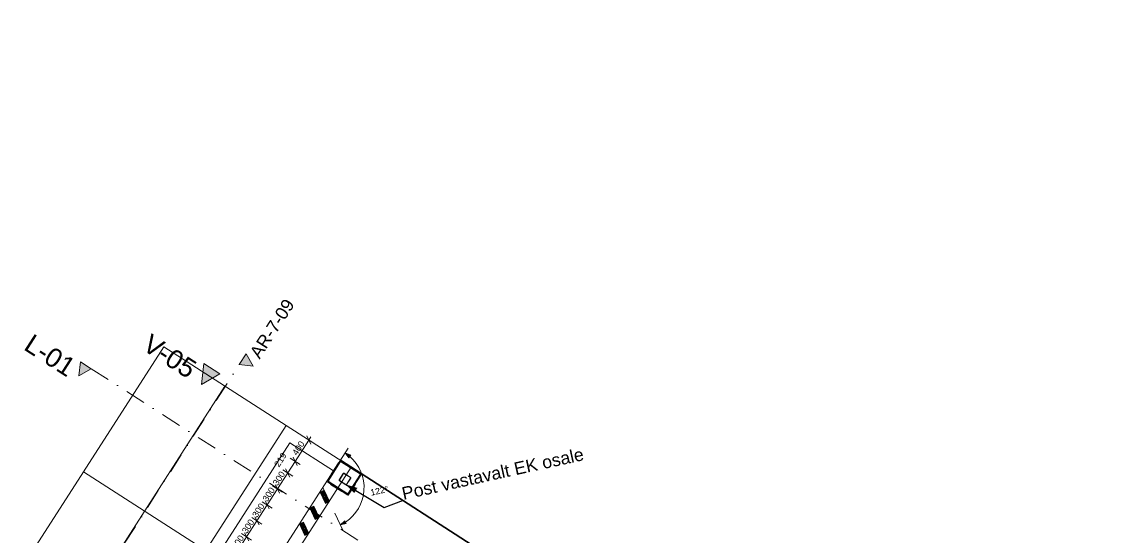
# Model space of a CAD drawing. Header units: millimetres. Extents: x 755110 to 820807, y -116979 to -66610.
# Drawn here: x 776763 to 794049, y -85735 to -77606 of the extents above; entities that cross this region are included whole.
import ezdxf

# ---------------------------------------------------------------- set-up
doc = ezdxf.new("R2010")
doc.units = ezdxf.units.MM
doc.header["$MEASUREMENT"] = 0
for name, pattern in [('Dashed', [423.333333, 211.666667, -211.666667]), ('Dot & Dashed', [670.277762, 317.5, -176.388889, 0, -176.388874]), ('Katkoviiva', [6000, 3000, -3000]), ('Wipeout_Contour', [1000, 0, -1000])]:
    doc.linetypes.add(name, pattern=pattern)
for name, color, linetype in [('Marker - Elevation', 7, 'Continuous'), ('New_Dimensioning - General', 7, 'Continuous'), ('New_Structural - Bearing', 7, 'Continuous'), ('PP', 7, 'Continuous')]:
    doc.layers.add(name, color=color, linetype=linetype)
for name, color, linetype, lineweight in [('Marker - Elevation_Pen_No__1', 7, 'Continuous', 13), ('New_0_Pen_No__1', 7, 'Continuous', 13), ('New_0_Pen_No__2', 8, 'Continuous', 15), ('New_2D Drafting - General_Pen_No__1', 7, 'Continuous', 13), ('New_2D Drafting - General_Pen_No__21', 7, 'Continuous', 35), ('New_Dimensioning - General_Pen_No__1', 7, 'Continuous', 13), ('New_k-jämejoon_Pen_No__1', 7, 'Continuous', 13), ('New_Structural - Bearing_Pen_No__1', 7, 'Continuous', 13), ('New_Structural - Bearing_Pen_No__7', 7, 'Continuous', 35), ('PP_Pen_No__1', 7, 'Continuous', 13), ('PP_Pen_No__10', 134, 'Continuous', 18)]:
    doc.layers.add(name, color=color, linetype=linetype, lineweight=lineweight)
doc.styles.add('GENERATED_STYLE_1', font='')
doc.styles.get('GENERATED_STYLE_1').set_extended_font_data('Arial')
doc.dimstyles.new('GENERATED_STYLE__1', dxfattribs={"dimtxt": 200, "dimasz": 95, "dimexe": 0.18, "dimexo": 0.0625, "dimgap": 0, "dimtad": 1, "dimdec": 0, "dimzin": 0, "dimdsep": 46, "dimtxsty": 'GENERATED_STYLE_1', "dimblk": 'ARROWHEAD_2', "dimblk1": 'ARROWHEAD_2', "dimblk2": 'ARROWHEAD_2', "dimcen": 0.09, "dimse1": 1, "dimse2": 1, "dimclrd": 7, "dimclre": 7, "dimclrt": 7, "dimadec": 0, "dimazin": 0, "dimtfac": 1, "dimtdec": 4, "dimtmove": 0, "dimatfit": 3, "dimfxl": 0, "dimtolj": 1, "dimtzin": 0, "dimarcsym": 0})
doc.dimstyles.new('GENERATED_STYLE__2', dxfattribs={"dimtxt": 100, "dimasz": 95, "dimexe": 0.18, "dimexo": 0.0625, "dimgap": 0, "dimtad": 1, "dimdec": 0, "dimzin": 0, "dimdsep": 46, "dimtxsty": 'GENERATED_STYLE_1', "dimblk": 'ARROWHEAD_2', "dimblk1": 'ARROWHEAD_2', "dimblk2": 'ARROWHEAD_2', "dimcen": 0.09, "dimse1": 1, "dimse2": 1, "dimclrd": 7, "dimclre": 7, "dimclrt": 7, "dimadec": 0, "dimazin": 0, "dimtfac": 1, "dimtdec": 4, "dimtmove": 0, "dimatfit": 3, "dimfxl": 0, "dimtolj": 1, "dimtzin": 0, "dimarcsym": 0})
doc.dimstyles.new('GENERATED_STYLE__4', dxfattribs={"dimtxt": 100, "dimasz": 91.78744, "dimexe": 0.18, "dimexo": 40, "dimgap": 0, "dimtad": 1, "dimdec": 0, "dimzin": 0, "dimdsep": 46, "dimtxsty": 'GENERATED_STYLE_1', "dimblk": 'ARROWHEAD_5', "dimblk1": 'ARROWHEAD_5', "dimblk2": 'ARROWHEAD_5', "dimcen": 0.09, "dimclrd": 7, "dimclre": 7, "dimclrt": 7, "dimadec": 0, "dimazin": 0, "dimtfac": 1, "dimtdec": 4, "dimtmove": 0, "dimatfit": 3, "dimfxl": 0, "dimtolj": 1, "dimtzin": 0, "dimarcsym": 0})
doc.dimstyles.new('GENERATED_STYLE__7', dxfattribs={"dimtxt": 0.18, "dimasz": 182.4, "dimexe": 0.18, "dimexo": 0.0625, "dimgap": 0, "dimtad": 0, "dimtih": 1, "dimtoh": 1, "dimdec": 4, "dimzin": 0, "dimdsep": 46, "dimcen": 0.09, "dimadec": 0, "dimazin": 0, "dimtfac": 1, "dimtdec": 4, "dimtmove": 0, "dimatfit": 3, "dimldrblk": 'ARROWHEAD_5', "dimfxl": 0, "dimtolj": 1, "dimtzin": 0, "dimarcsym": 0})

# ---------------------------------------------------------------- blocks, each defined once
blk = doc.blocks.new('*D142')
at = {"layer": 'New_Dimensioning - General_Pen_No__1', "color": 7, "linetype": 'Continuous', "lineweight": 13}
for p, q in [((768823, -82789), (768951, -82723)), ((768938, -82677), (768837, -82835)), ((779245, -89410), (768887, -82756)), ((779296, -89331), (779194, -89489)), ((779181, -89443), (779309, -89377)), ((779342, -89472), (779245, -89410))]:
    blk.add_line(p, q, dxfattribs=at)
at = {"layer": 'New_Dimensioning - General_Pen_No__1', "color": 7, "lineweight": 13, "char_height": 200, "attachment_point": 7, "rotation": 327.2801, "style": 'GENERATED_STYLE_1'}
for s, insert in [('\\A1;{\\pql;\\fArial|b0|i0|c0|p34;115}', (768939, -82742)), ('\\A1;{\\pql;\\fArial|b0|i0|c0|p34;12\xa0311}', (773745, -85829))]:
    blk.add_mtext(s, dxfattribs=dict(at, insert=insert))
blk = doc.blocks.new('ARROWHEAD_2')
at = {"color": 0, "linetype": 'Continuous', "lineweight": 0}
for p, q in [((0, 0), (-1, 0)), ((-0.38, -0.66), (0.38, 0.66))]:
    blk.add_line(p, q, dxfattribs=at)
blk = doc.blocks.new('*D149')
at = {"layer": 'New_Dimensioning - General_Pen_No__1', "color": 7, "linetype": 'Continuous', "lineweight": 13}
for p, q in [((764014, -79075), (763886, -79142)), ((763950, -79108), (763899, -79075)), ((764001, -79030), (763900, -79187)), ((774497, -85884), (763950, -79108)), ((774433, -85917), (774561, -85851)), ((774547, -85805), (774446, -85963)), ((780188, -89541), (774497, -85884))]:
    blk.add_line(p, q, dxfattribs=at)
at = {"layer": 'New_Dimensioning - General_Pen_No__1', "color": 7, "lineweight": 13, "insert": (768894, -82237), "char_height": 200, "attachment_point": 7, "rotation": 327.2801, "style": 'GENERATED_STYLE_1'}
blk.add_mtext('\\A1;{\\pql;\\fArial|b0|i0|c0|p34;12\xa0535}', dxfattribs=at)
blk = doc.blocks.new('*D150')
at = {"layer": 'New_Dimensioning - General_Pen_No__1', "color": 7, "linetype": 'Continuous', "lineweight": 13}
for p, q in [((775109, -85691), (775008, -85848)), ((774994, -85803), (775122, -85737)), ((783093, -90932), (775058, -85770)), ((783029, -90965), (783157, -90899)), ((783144, -90853), (783042, -91011)), ((783144, -90965), (783093, -90932))]:
    blk.add_line(p, q, dxfattribs=at)
at = {"layer": 'New_Dimensioning - General_Pen_No__1', "color": 7, "lineweight": 13, "insert": (778810, -88132), "char_height": 200, "attachment_point": 7, "rotation": 327.2801, "style": 'GENERATED_STYLE_1'}
blk.add_mtext('\\A1;{\\pql;\\fArial|b0|i0|c0|p34;9\xa0550}', dxfattribs=at)
blk = doc.blocks.new('*D151')
at = {"layer": 'New_Dimensioning - General_Pen_No__1', "color": 7, "linetype": 'Continuous', "lineweight": 13}
for p, q in [((763470, -78250), (763342, -78316)), ((763457, -78204), (763355, -78362)), ((763406, -78283), (763355, -78250)), ((775058, -85770), (763406, -78283)), ((775109, -85691), (775008, -85848)), ((774994, -85803), (775122, -85737)), ((783093, -90932), (775058, -85770))]:
    blk.add_line(p, q, dxfattribs=at)
at = {"layer": 'New_Dimensioning - General_Pen_No__1', "color": 7, "lineweight": 13, "insert": (768902, -81767), "char_height": 200, "attachment_point": 7, "rotation": 327.2801, "style": 'GENERATED_STYLE_1'}
blk.add_mtext('\\A1;{\\pql;\\fArial|b0|i0|c0|p34;13\xa0850}', dxfattribs=at)
blk = doc.blocks.new('*D152')
at = {"layer": 'New_Dimensioning - General_Pen_No__1', "color": 7, "linetype": 'Continuous', "lineweight": 13}
for p, q in [((763169, -77767), (763271, -77609)), ((763284, -77655), (763156, -77721)), ((763169, -77655), (763220, -77688)), ((763220, -77688), (783711, -90854)), ((783647, -90887), (783775, -90820)), ((783661, -90932), (783762, -90775)), ((783711, -90854), (783763, -90887))]:
    blk.add_line(p, q, dxfattribs=at)
at = {"layer": 'New_Dimensioning - General_Pen_No__1', "color": 7, "lineweight": 13, "insert": (773136, -84011), "char_height": 200, "attachment_point": 7, "rotation": 327.2802, "style": 'GENERATED_STYLE_1'}
blk.add_mtext('\\A1;{\\pql;\\fArial|b0|i0|c0|p34;24\xa0356}', dxfattribs=at)
blk = doc.blocks.new('*D154')
at = {"layer": 'New_Dimensioning - General_Pen_No__1', "color": 7, "linetype": 'Continuous', "lineweight": 13}
for p, q in [((780487, -98284), (783352, -93825)), ((783319, -93761), (783385, -93889)), ((780454, -98220), (780520, -98348))]:
    blk.add_line(p, q, dxfattribs=at)
at = {"layer": 'New_Dimensioning - General_Pen_No__1', "color": 7, "lineweight": 13, "char_height": 200, "attachment_point": 7, "rotation": 57.2802, "style": 'GENERATED_STYLE_1'}
for s, insert in [('\\A1;{\\pql;\\fArial|b0|i0|c0|p34;478}', (783053, -94217)), ('\\A1;{\\pql;\\fArial|b0|i0|c0|p34;5\xa0300}', (781701, -96321))]:
    blk.add_mtext(s, dxfattribs=dict(at, insert=insert))
blk = doc.blocks.new('*D155')
at = {"layer": 'New_Dimensioning - General_Pen_No__1', "color": 7, "linetype": 'Continuous', "lineweight": 13}
for p, q in [((783352, -93825), (783610, -93423)), ((783689, -93474), (783531, -93372)), ((783643, -93487), (783577, -93359)), ((783610, -93423), (783643, -93371)), ((780487, -98284), (783352, -93825)), ((783431, -93876), (783273, -93774)), ((783319, -93761), (783385, -93889))]:
    blk.add_line(p, q, dxfattribs=at)
blk = doc.blocks.new('*D226')
at = {"layer": 'New_Dimensioning - General_Pen_No__1', "color": 7, "linetype": 'Continuous', "lineweight": 13}
for p, q in [((774497, -85884), (770416, -83263)), ((774433, -85917), (774561, -85851)), ((774547, -85805), (774446, -85963)), ((784142, -92081), (774497, -85884)), ((784078, -92114), (784206, -92048)), ((784193, -92002), (784091, -92160)), ((784193, -92114), (784142, -92081))]:
    blk.add_line(p, q, dxfattribs=at)
at = {"layer": 'New_Dimensioning - General_Pen_No__1', "color": 7, "lineweight": 13, "insert": (778998, -88729), "char_height": 200, "attachment_point": 7, "rotation": 327.2801, "style": 'GENERATED_STYLE_1'}
blk.add_mtext('\\A1;{\\pql;\\fArial|b0|i0|c0|p34;11\xa0464}', dxfattribs=at)
blk = doc.blocks.new('*D272')
at = {"layer": 'New_Dimensioning - General_Pen_No__1', "color": 7, "linetype": 'Continuous', "lineweight": 13}
for p, q in [((780284, -85682), (780350, -85811)), ((780155, -85999), (780317, -85746)), ((780234, -86049), (780076, -85948)), ((780122, -85935), (780188, -86063))]:
    blk.add_line(p, q, dxfattribs=at)
at = {"layer": 'New_Dimensioning - General_Pen_No__1', "color": 7, "lineweight": 13, "insert": (780158, -85957), "char_height": 100, "attachment_point": 7, "rotation": 57.249, "style": 'GENERATED_STYLE_1'}
blk.add_mtext('\\A1;{\\pql;\\fArial|b0|i0|c0|p34;300}', dxfattribs=at)
blk = doc.blocks.new('*D273')
at = {"layer": 'New_Dimensioning - General_Pen_No__1', "color": 7, "linetype": 'Continuous', "lineweight": 13}
for p, q in [((780317, -85746), (780480, -85494)), ((780447, -85430), (780513, -85558)), ((780396, -85797), (780238, -85696)), ((780284, -85682), (780350, -85811)), ((780155, -85999), (780317, -85746))]:
    blk.add_line(p, q, dxfattribs=at)
at = {"layer": 'New_Dimensioning - General_Pen_No__1', "color": 7, "lineweight": 13, "insert": (780320, -85705), "char_height": 100, "attachment_point": 7, "rotation": 57.249, "style": 'GENERATED_STYLE_1'}
blk.add_mtext('\\A1;{\\pql;\\fArial|b0|i0|c0|p34;300}', dxfattribs=at)
blk = doc.blocks.new('*D274')
at = {"layer": 'New_Dimensioning - General_Pen_No__1', "color": 7, "linetype": 'Continuous', "lineweight": 13}
for p, q in [((780642, -85242), (780804, -84989)), ((780721, -85292), (780563, -85191)), ((780609, -85178), (780675, -85306)), ((780480, -85494), (780642, -85242)), ((780317, -85746), (780480, -85494)), ((780558, -85545), (780401, -85443)), ((780447, -85430), (780513, -85558))]:
    blk.add_line(p, q, dxfattribs=at)
at = {"layer": 'New_Dimensioning - General_Pen_No__1', "color": 7, "lineweight": 13, "insert": (780482, -85453), "char_height": 100, "attachment_point": 7, "rotation": 57.249, "style": 'GENERATED_STYLE_1'}
blk.add_mtext('\\A1;{\\pql;\\fArial|b0|i0|c0|p34;300}', dxfattribs=at)
blk = doc.blocks.new('*D275')
at = {"layer": 'New_Dimensioning - General_Pen_No__1', "color": 7, "linetype": 'Continuous', "lineweight": 13}
for p, q in [((780804, -84989), (780966, -84737)), ((780642, -85242), (780804, -84989)), ((780883, -85040), (780725, -84939)), ((780771, -84925), (780837, -85054)), ((780721, -85292), (780563, -85191)), ((780609, -85178), (780675, -85306))]:
    blk.add_line(p, q, dxfattribs=at)
at = {"layer": 'New_Dimensioning - General_Pen_No__1', "color": 7, "lineweight": 13, "insert": (780645, -85201), "char_height": 100, "attachment_point": 7, "rotation": 57.249, "style": 'GENERATED_STYLE_1'}
blk.add_mtext('\\A1;{\\pql;\\fArial|b0|i0|c0|p34;300}', dxfattribs=at)
blk = doc.blocks.new('*D276')
at = {"layer": 'New_Dimensioning - General_Pen_No__1', "color": 7, "linetype": 'Continuous', "lineweight": 13}
for p, q in [((781045, -84788), (780888, -84686)), ((780933, -84673), (781000, -84801)), ((780966, -84737), (781085, -84553)), ((780804, -84989), (780966, -84737)), ((780771, -84925), (780837, -85054))]:
    blk.add_line(p, q, dxfattribs=at)
at = {"layer": 'New_Dimensioning - General_Pen_No__1', "color": 7, "lineweight": 13, "char_height": 100, "attachment_point": 7, "rotation": 57.249, "style": 'GENERATED_STYLE_1'}
for s, insert in [('\\A1;{\\pql;\\fArial|b0|i0|c0|p34;219}', (780830, -84654)), ('\\A1;{\\pql;\\fArial|b0|i0|c0|p34;300}', (780807, -84948))]:
    blk.add_mtext(s, dxfattribs=dict(at, insert=insert))
blk = doc.blocks.new('*D277')
at = {"layer": 'New_Dimensioning - General_Pen_No__1', "color": 7, "linetype": 'Continuous', "lineweight": 13}
for p, q in [((781164, -84604), (781006, -84502)), ((781052, -84489), (781118, -84617)), ((781045, -84788), (780888, -84686)), ((780933, -84673), (781000, -84801)), ((780966, -84737), (781085, -84553)), ((780804, -84989), (780966, -84737))]:
    blk.add_line(p, q, dxfattribs=at)
blk = doc.blocks.new('*D278')
at = {"layer": 'New_Dimensioning - General_Pen_No__1', "color": 7, "linetype": 'Continuous', "lineweight": 13}
for p, q in [((781380, -84267), (781223, -84166)), ((781334, -84281), (781268, -84152)), ((781301, -84216), (781334, -84165)), ((781085, -84553), (781301, -84216)), ((781164, -84604), (781006, -84502)), ((781052, -84489), (781118, -84617)), ((780966, -84737), (781085, -84553))]:
    blk.add_line(p, q, dxfattribs=at)
at = {"layer": 'New_Dimensioning - General_Pen_No__1', "color": 7, "lineweight": 13, "insert": (781115, -84470), "char_height": 100, "attachment_point": 7, "rotation": 57.249, "style": 'GENERATED_STYLE_1'}
blk.add_mtext('\\A1;{\\pql;\\fArial|b0|i0|c0|p34;400}', dxfattribs=at)
blk = doc.blocks.new('*D307')
at = {"layer": 'New_Dimensioning - General_Pen_No__1', "linetype": 'Continuous', "lineweight": 13}
for points in [[(781874, -84420), (781934, -84496), (781964, -84456)], [(781799, -85558), (781893, -85534), (781868, -85491)]]:
    blk.add_hatch(color=7, dxfattribs=at).paths.add_polyline_path(points)
at = {"layer": 'New_Dimensioning - General_Pen_No__1', "color": 7, "linetype": 'Continuous', "lineweight": 13}
for p, q in [((781658, -84756), (781923, -84344)), ((781874, -84420), (781964, -84456)), ((781874, -84420), (781934, -84496)), ((781964, -84456), (781934, -84496)), ((781837, -85640), (781711, -85370)), ((781799, -85558), (781868, -85491)), ((781799, -85558), (781893, -85534)), ((781868, -85491), (781893, -85534))]:
    blk.add_line(p, q, dxfattribs=at)
blk.add_arc((781522, -84968), 652, 303.3595, 49.0688, dxfattribs=at)
at = {"layer": 'New_Dimensioning - General_Pen_No__1', "color": 7, "lineweight": 13, "insert": (782286, -85097), "char_height": 100, "attachment_point": 7, "rotation": 12.42, "style": 'GENERATED_STYLE_1'}
blk.add_mtext('\\A1;{\\pql;\\fArial|b0|i0|c0|p34;122°}', dxfattribs=at)
blk = doc.blocks.new('ARROWHEAD_5')
at = {"linetype": 'Continuous', "lineweight": 0}
blk.add_hatch(color=0, dxfattribs=at).paths.add_polyline_path([(-1, 0.2679), (0, 0), (-1, -0.2679)])
at = {"color": 0, "linetype": 'Continuous', "lineweight": 0}
blk.add_line((0, 0), (-1, 0), dxfattribs=at)
blk = doc.blocks.new('*D308')
at = {"layer": 'New_Dimensioning - General_Pen_No__1', "linetype": 'Continuous', "lineweight": 13}
for points in [[(786913, -87684), (786842, -87617), (786819, -87661)], [(785984, -88184), (786017, -88094), (785967, -88089)]]:
    blk.add_hatch(color=7, dxfattribs=at).paths.add_polyline_path(points)
at = {"layer": 'New_Dimensioning - General_Pen_No__1', "color": 7, "linetype": 'Continuous', "lineweight": 13}
for p, q in [((786819, -87661), (786842, -87617)), ((786913, -87684), (786842, -87617)), ((786961, -87607), (786864, -87760)), ((786913, -87684), (786819, -87661)), ((785984, -88184), (785967, -88089)), ((785967, -88089), (786017, -88094)), ((785984, -88184), (786017, -88094)), ((785893, -88183), (786143, -88186))]:
    blk.add_line(p, q, dxfattribs=at)
blk.add_arc((786587, -88191), 603, 66.1975, 170.4775, dxfattribs=at)
at = {"layer": 'New_Dimensioning - General_Pen_No__1', "color": 7, "lineweight": 13, "insert": (786126, -87602), "char_height": 100, "attachment_point": 7, "rotation": 12.42, "style": 'GENERATED_STYLE_1'}
blk.add_mtext('\\A1;{\\pql;\\fArial|b0|i0|c0|p34;122°}', dxfattribs=at)

msp = doc.modelspace()

# ---------------------------------------------------------------- hatches: boundary and pattern name
at = {"layer": 'Marker - Elevation', "linetype": 'Continuous', "lineweight": 0, "true_color": 0x000000}
msp.add_hatch(color=18, dxfattribs=at).paths.add_polyline_path([(779638.8, -83005.7), (779602.8, -83339.2), (779891.2, -83167.9)])
at = {"layer": 'New_Structural - Bearing', "linetype": 'Continuous', "lineweight": 0, "true_color": 0x000000}
for points in [[(781540.7, -85008.1), (781477.3, -85037.8), (781562.3, -85218.8), (781625.7, -85189.1)], [(781378.4, -85260.4), (781315, -85290.1), (781400, -85471.2), (781463.4, -85441.4)], [(781216.1, -85512.7), (781152.7, -85542.4), (781237.7, -85723.5), (781301.1, -85693.7)]]:
    msp.add_hatch(color=18, dxfattribs=at).paths.add_polyline_path(points)
at = {"layer": 'PP', "linetype": 'Continuous', "lineweight": 0, "true_color": 0x000000}
msp.add_hatch(color=18, dxfattribs=at).paths.add_polyline_path([(777690.5, -82980), (777666.5, -83202.4), (777858.7, -83088.1)])
at = {"layer": 'PP_Pen_No__10', "linetype": 'Continuous', "lineweight": 18}
msp.add_hatch(color=134, dxfattribs=at).paths.add_polyline_path([(780308.8, -82854.8), (780200.7, -83023.1), (780423, -83047.1)])

# ---------------------------------------------------------------- linework, layer by layer
at = {"layer": 'Marker - Elevation_Pen_No__1', "color": 7, "linetype": 'Continuous', "lineweight": 13, "flags": 128}
msp.add_lwpolyline([(779638.8, -83005.7), (779891.2, -83167.9), (779602.8, -83339.2)], close=True, dxfattribs=at)
at = {"layer": 'New_0_Pen_No__1', "color": 7, "linetype": 'Continuous', "lineweight": 13}
msp.add_line((779973.2, -83363.4), (777432.7, -87317.7), dxfattribs=at)
at = {"layer": 'New_0_Pen_No__1', "color": 7, "linetype": 'Continuous', "lineweight": 13, "flags": 128}
for points in [[(777735.6, -84719), (779670.3, -85962.1), (780940.6, -83985), (779005.9, -82741.9)], [(778400.1, -87939.2), (780940.6, -83985), (781967.6, -84644.8), (779427.1, -88599)], [(778676.5, -87879), (781000.7, -84261.3), (781691.2, -84704.9), (779366.9, -88322.6)], [(778400.1, -87939.2), (779670.3, -85962.1), (777735.6, -84719), (776465.4, -86696.2)]]:
    msp.add_lwpolyline(points, close=True, dxfattribs=at)
at = {"layer": 'New_2D Drafting - General_Pen_No__1', "color": 7, "linetype": 'Continuous', "lineweight": 13}
for p, q in [((781799.3, -84536.7), (781583.1, -84873.2)), ((781803.8, -84557.4), (781603.8, -84868.7)), ((782135.8, -84752.9), (781799.3, -84536.7)), ((782115.1, -84757.4), (781803.8, -84557.4)), ((781915.1, -85068.7), (782115.1, -84757.4)), ((781919.6, -85089.4), (782135.8, -84752.9))]:
    msp.add_line(p, q, dxfattribs=at)
at = {"layer": 'New_k-jämejoon_Pen_No__1', "color": 7, "linetype": 'Continuous', "lineweight": 13}
for points in [[(781960, -84806.1), (781859.1, -84741.3, 0.4142136), (781845.2, -84744.3), (781780.3, -84845.2, 0.4142136), (781783.3, -84859), (781884.3, -84923.9, 0.4142136), (781898.1, -84920.9), (781963, -84820, 0.4142136)], [(781957.3, -84810.4), (781856.3, -84745.5, 0.4142136), (781849.4, -84747), (781784.5, -84847.9, 0.4142136), (781786, -84854.8), (781887, -84919.7, 0.4142136), (781893.9, -84918.2), (781958.8, -84817.3, 0.4142136)]]:
    msp.add_lwpolyline(points, format="xyb", close=True, dxfattribs=at)
at = {"layer": 'New_Structural - Bearing_Pen_No__1', "color": 7, "linetype": 'Continuous', "lineweight": 13, "flags": 128}
for points in [[(781540.7, -85008.1), (781625.7, -85189.1), (781562.3, -85218.8), (781477.3, -85037.8)], [(781378.4, -85260.4), (781463.4, -85441.4), (781400, -85471.2), (781315, -85290.1)], [(781216.1, -85512.7), (781301.1, -85693.7), (781237.7, -85723.5), (781152.7, -85542.4)]]:
    msp.add_lwpolyline(points, close=True, dxfattribs=at)
at = {"layer": 'PP_Pen_No__1', "color": 7, "linetype": 'Continuous', "lineweight": 13, "flags": 128}
msp.add_lwpolyline([(777690.5, -82980), (777858.7, -83088.1), (777666.5, -83202.4)], close=True, dxfattribs=at)
at = {"layer": 'PP_Pen_No__10', "color": 134, "linetype": 'Dot & Dashed', "lineweight": 18}
msp.add_line((776574.3, -88667.4), (780200.7, -83023.1), dxfattribs=at)
at = {"layer": 'PP_Pen_No__10', "color": 134, "linetype": 'Continuous', "lineweight": 18, "flags": 128}
msp.add_lwpolyline([(780308.8, -82854.8), (780200.7, -83023.1), (780423, -83047.1)], close=True, dxfattribs=at)

# ---------------------------------------------------------------- texts
at = {"layer": 'Marker - Elevation_Pen_No__1', "color": 7, "lineweight": 13, "insert": (778645.8, -82781.2), "char_height": 300, "attachment_point": 7, "rotation": 327.28017, "style": 'GENERATED_STYLE_1'}
msp.add_mtext('\\A1;{\\pql;\\pt0;\\fArial|b0|i0|c0|p34;V-05}', dxfattribs=at)
at = {"layer": 'New_0_Pen_No__1', "color": 7, "linetype": 'Continuous', "lineweight": 13, "insert": (782796.9, -85165.4), "char_height": 200, "attachment_point": 7, "rotation": 12.42002, "style": 'GENERATED_STYLE_1'}
msp.add_mtext('\\A1;{\\pql;\\fArial|b0|i0|c0|p34;Post vastavalt EK osale}', dxfattribs=at)
at = {"layer": 'PP_Pen_No__1', "color": 7, "lineweight": 13, "insert": (776772.8, -82780.1), "char_height": 300, "attachment_point": 7, "rotation": 327.28017, "style": 'GENERATED_STYLE_1'}
msp.add_mtext('\\A1;{\\pql;\\pt0;\\fArial|b0|i0|c0|p34;L-01}', dxfattribs=at)
at = {"layer": 'PP_Pen_No__10', "color": 134, "lineweight": 18, "insert": (781086.8, -82072.8), "char_height": 200, "attachment_point": 9, "rotation": 57.28017, "style": 'GENERATED_STYLE_1'}
msp.add_mtext('\\A1;{\\pqr;\\pt0;\\fArial|b0|i0|c0|p34;AR-7-09}', dxfattribs=at)

# ---------------------------------------------------------------- dimensions: what is measured, and where the dimension line sits
at = {"layer": 'New_Dimensioning - General', "color": 7, "linetype": 'Continuous', "lineweight": 13}
dim = msp.add_angular_dim_3p(base=(786300.7, -87660.4), center=(786586.9, -88191.2), p1=(786343.2, -88188.4), p2=(794048.8, -76556.9), dimstyle='GENERATED_STYLE__4', dxfattribs=at)
dim.commit()
dim.dimension.update_dxf_attribs({"geometry": '*D308', "text_midpoint": (786253.1, -87522.4), "dimtype": 165, "text_rotation": 12.42002})
for base, p1, p2, angle, dimstyle, picture, middle, turn in [((763950.3303, -79108.4318), (773473.0629, -87477.5532), (764055.0277, -78945.4733), 147.28013, 'GENERATED_STYLE__1', '*D149', (769300.8283, -82379.6069), 327.28013), ((768887.3, -82755.8), (778437.4, -90667), (767377.2, -85106.3), 147.28013, 'GENERATED_STYLE__1', '*D142', (774151.9, -85971.7), 327.28013), ((781301.4, -84216.4), (781583.1, -84873.2), (781799.3, -84536.7), 57.24898, 'GENERATED_STYLE__2', '*D278', (781134.6, -84346.3), 57.24898), ((780479.6, -85494.1), (780902.3, -86122.7), (781064.6, -85870.4), 57.24898, 'GENERATED_STYLE__2', '*D273', (780339.8, -85581.9), 57.24898), ((780317.3, -85746.4), (780740, -86375), (780902.3, -86122.7), 57.24898, 'GENERATED_STYLE__2', '*D272', (780177.5, -85834.2), 57.24898)]:
    dim = msp.add_linear_dim(base=base, p1=p1, p2=p2, angle=angle, dimstyle=dimstyle, dxfattribs=at)
    dim.commit()
    dim.dimension.update_dxf_attribs({"geometry": picture, "text_midpoint": middle, "dimtype": 160, "text_rotation": turn})

# ---------------------------------------------------------------- leaders
at = {"layer": 'New_0_Pen_No__2', "color": 8, "linetype": 'Continuous', "lineweight": 15, "annotation_type": 0, "has_hookline": 1, "hookline_direction": 0, "text_width": 2899.4, "horizontal_direction": (0.976597, 0.215077, 0)}
msp.add_leader([(781887, -84919.7), (782490.1, -85283.6), (782796.9, -85165.4)], dimstyle='GENERATED_STYLE__7', dxfattribs=at)

# ---------------------------------------------------------------- next in the draw order: wipeouts: each hides what was drawn before it
at = {"color": 254, "linetype": 'Wipeout_Contour', "lineweight": 0, "ltscale": 3144689.623409736}
msp.add_wipeout([(781556.3, -85100.2), (781538.2, -85108.6), (781546.7, -85126.8), (781564.8, -85118.3)], dxfattribs=at).dxf.layer = 'New_Structural - Bearing'
at = {"color": 254, "linetype": 'Wipeout_Contour', "lineweight": 0, "ltscale": 3144153.698050329}
msp.add_wipeout([(781394, -85352.5), (781375.9, -85361), (781384.4, -85379.1), (781402.5, -85370.6)], dxfattribs=at).dxf.layer = 'New_Structural - Bearing'
at = {"color": 254, "linetype": 'Wipeout_Contour', "lineweight": 0, "ltscale": 3143618.139397062}
msp.add_wipeout([(781231.7, -85604.8), (781213.6, -85613.3), (781222.1, -85631.4), (781240.2, -85622.9)], dxfattribs=at).dxf.layer = 'New_Structural - Bearing'

# ---------------------------------------------------------------- next in the draw order: linework, layer by layer
at = {"layer": 'New_0_Pen_No__2', "color": 8, "linetype": 'Continuous', "lineweight": 15}
msp.add_line((781625.7, -85189.1), (781522, -84968.3), dxfattribs=at)
at = {"layer": 'New_2D Drafting - General_Pen_No__1', "color": 7, "linetype": 'Continuous', "lineweight": 13}
for p, q in [((781603.8, -84868.7), (781915.1, -85068.7)), ((781583.1, -84873.2), (781919.6, -85089.4))]:
    msp.add_line(p, q, dxfattribs=at)
at = {"layer": 'New_2D Drafting - General_Pen_No__21', "color": 7, "linetype": 'Katkoviiva', "lineweight": 35}
msp.add_lwpolyline([(775493.3, -88062.3), (776290.5, -86821.5), (779150.7, -88659.1), (781799.3, -84536.7), (786849.7, -87781.4), (779125, -99825.5)], dxfattribs=at)
at = {"layer": 'New_Structural - Bearing_Pen_No__1', "color": 7, "linetype": 'Continuous', "lineweight": 13, "flags": 128}
for points in [[(781556.3, -85100.2), (781564.8, -85118.3), (781546.7, -85126.8), (781538.2, -85108.6)], [(781394, -85352.5), (781402.5, -85370.6), (781384.4, -85379.1), (781375.9, -85361)], [(781231.7, -85604.8), (781240.2, -85622.9), (781222.1, -85631.4), (781213.6, -85613.3)]]:
    msp.add_lwpolyline(points, close=True, dxfattribs=at)
at = {"layer": 'New_Structural - Bearing_Pen_No__7', "color": 7, "linetype": 'Dashed', "lineweight": 35, "flags": 128}
msp.add_lwpolyline([(781919.6, -85089.4), (782135.8, -84752.9), (781799.3, -84536.7), (781583.1, -84873.2)], close=True, dxfattribs=at)
at = {"layer": 'PP_Pen_No__1', "color": 7, "linetype": 'Dot & Dashed', "lineweight": 13}
msp.add_line((777858.7, -83088.1), (785820.7, -88203.6), dxfattribs=at)

# ---------------------------------------------------------------- next in the draw order: dimensions: what is measured, and where the dimension line sits
at = {"layer": 'New_Dimensioning - General', "color": 7, "linetype": 'Continuous', "lineweight": 13}
for base, p1, p2, angle, dimstyle, picture, middle, turn in [((783711.3, -90853.5), (762022, -79553), (783278.9, -91526.6), 327.28017, 'GENERATED_STYLE__1', '*D152', (773543, -84154.2), 327.28017), ((763406, -78283.2), (775543.6, -85014.2), (763472.8, -78179.2), 147.28013, 'GENERATED_STYLE__1', '*D151', (769309.4, -81909.7), 327.28013), ((783610.3, -93422.9), (762165.8, -80213.5), (762022, -79553), 57.28022, 'GENERATED_STYLE__1', '*D155', (783092.1, -93970.4), 57.28022), ((783351.9, -93825), (763105.3, -87116.4), (762165.8, -80213.5), 57.28022, 'GENERATED_STYLE__1', '*D154', (781802.6, -95977.5), 57.28022), ((774496.7, -85884.3), (784064.2, -92202.3), (773473.1, -87477.6), 147.28013, 'GENERATED_STYLE__1', '*D226', (779405.1, -88871.4), 327.28013), ((780966.5, -84737.1), (781389.2, -85365.8), (781551.5, -85113.5), 57.24898, 'GENERATED_STYLE__2', '*D276', (780826.7, -84825), 57.24898), ((781085, -84552.8), (781551.5, -85113.5), (781583.1, -84873.2), 57.24898, 'GENERATED_STYLE__2', '*D277', (780849.4, -84530.9), 57.24898), ((780804.2, -84989.4), (781226.9, -85618.1), (781389.2, -85365.8), 57.24898, 'GENERATED_STYLE__2', '*D275', (780664.4, -85077.3), 57.24898), ((775058.3, -85769.6), (783629.6, -90096.4), (775543.6, -85014.2), 147.28013, 'GENERATED_STYLE__1', '*D150', (779152.6, -88233.7), 327.28013), ((780641.9, -85241.8), (781064.6, -85870.4), (781226.9, -85618.1), 57.24898, 'GENERATED_STYLE__2', '*D274', (780502.1, -85329.6), 57.24898)]:
    dim = msp.add_linear_dim(base=base, p1=p1, p2=p2, angle=angle, dimstyle=dimstyle, dxfattribs=at)
    dim.commit()
    dim.dimension.update_dxf_attribs({"geometry": picture, "text_midpoint": middle, "dimtype": 160, "text_rotation": turn})
dim = msp.add_angular_dim_3p(base=(782172.2, -85011.3), center=(781522, -84968.3), p1=(781550.1, -84924.6), p2=(781625.7, -85189.1), dimstyle='GENERATED_STYLE__4', dxfattribs=at)
dim.commit()
dim.dimension.update_dxf_attribs({"geometry": '*D307', "text_midpoint": (782413.1, -85017.9), "dimtype": 165, "text_rotation": 12.42002})

doc.saveas('drawing.dxf')
